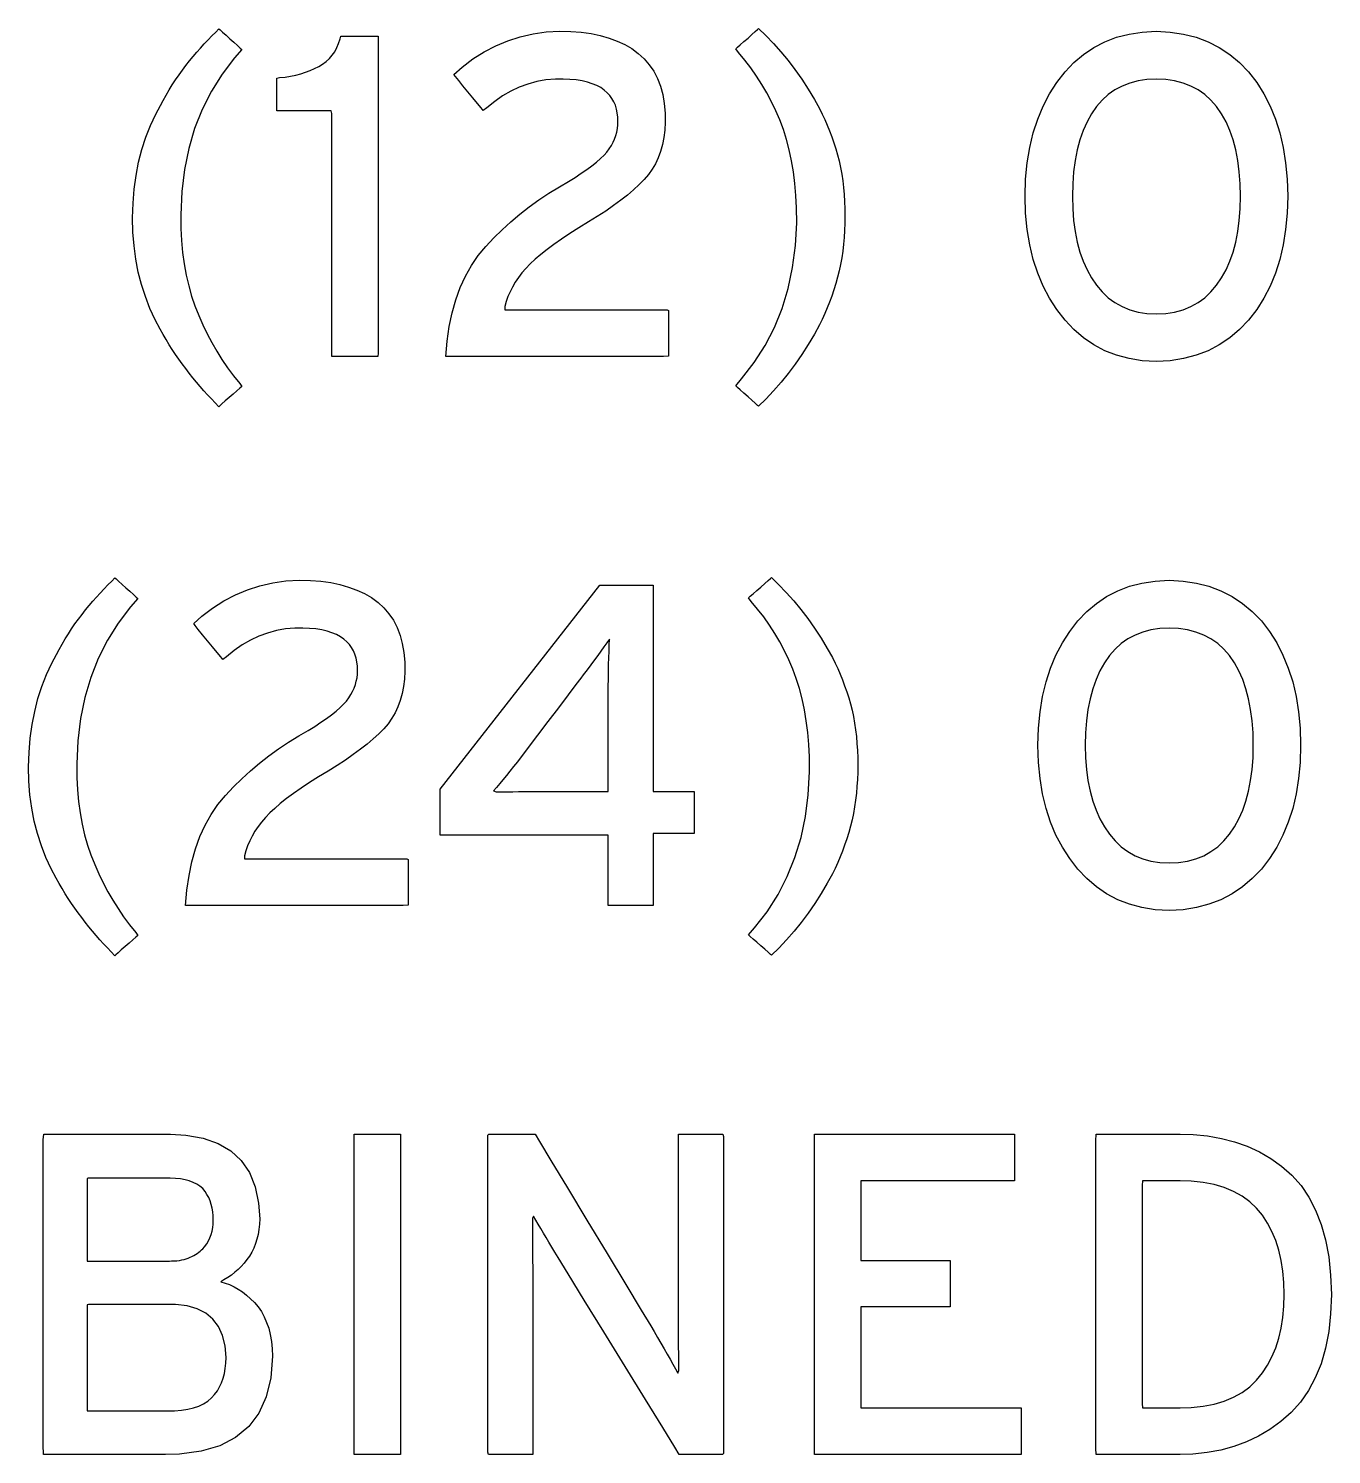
# Model space of a CAD drawing. Extents: x 1 to 47.7, y 0.2 to 35.
# Drawn here: x 17.655 to 18.723, y 23.6 to 24.769 of the extents above; entities that cross this region are included whole.
import ezdxf

# ---------------------------------------------------------------- set-up
doc = ezdxf.new("R2010")
doc.units = 0
doc.header["$MEASUREMENT"] = 0
doc.layers.add('8_0_____DWG', color=7, linetype='CONTINUOUS')

msp = doc.modelspace()

# ---------------------------------------------------------------- linework, layer by layer
at = {"layer": '8_0_____DWG'}
for points in [[(17.8113, 24.4588), (17.8082, 24.4619), (17.8051, 24.4652), (17.802, 24.4685), (17.799, 24.4719), (17.7959, 24.4754), (17.793, 24.479), (17.79, 24.4826), (17.787, 24.4864), (17.7841, 24.4901), (17.7812, 24.4939), (17.7784, 24.4977), (17.7757, 24.5016), (17.773, 24.5056), (17.7705, 24.5096), (17.768, 24.5138), (17.7656, 24.5181), (17.7632, 24.5224), (17.7591, 24.5301), (17.7548, 24.5394), (17.751, 24.549), (17.7478, 24.5589), (17.7452, 24.5692), (17.7431, 24.5798), (17.7417, 24.5907), (17.7408, 24.6019), (17.7405, 24.6135), (17.7409, 24.6255), (17.7419, 24.637), (17.7434, 24.6482), (17.7455, 24.6591), (17.7482, 24.6695), (17.7515, 24.6796), (17.7553, 24.6893), (17.7596, 24.6987), (17.7633, 24.7056), (17.7656, 24.7099), (17.7681, 24.7142), (17.7706, 24.7185), (17.7731, 24.7226), (17.7758, 24.7267), (17.7786, 24.7307), (17.7814, 24.7347), (17.7843, 24.7386), (17.7872, 24.7423), (17.7902, 24.7458), (17.7932, 24.7493), (17.7962, 24.7528), (17.7993, 24.7561), (17.8024, 24.7594), (17.8055, 24.7627), (17.8087, 24.7659), (17.8113, 24.7684), (17.8122, 24.7676), (17.8143, 24.7657), (17.8171, 24.7632), (17.8203, 24.7604), (17.8236, 24.7575), (17.8265, 24.7549), (17.8288, 24.7528), (17.8301, 24.7517), (17.8241, 24.7447), (17.814, 24.7314), (17.8051, 24.7174), (17.7976, 24.7025), (17.7914, 24.6868), (17.7866, 24.6704), (17.783, 24.6531), (17.7808, 24.6351), (17.78, 24.6162), (17.7801, 24.605), (17.7806, 24.5949), (17.7815, 24.5852), (17.7828, 24.5758), (17.7844, 24.5667), (17.7865, 24.5579), (17.7888, 24.5495), (17.7916, 24.5414), (17.7947, 24.5336), (17.798, 24.526), (17.8016, 24.5185), (17.8054, 24.5113), (17.8095, 24.5042), (17.8138, 24.4974), (17.8184, 24.4907), (17.8232, 24.4842), (17.8283, 24.4779), (17.83, 24.4754), (17.8285, 24.474), (17.826, 24.4719), (17.823, 24.4692), (17.8197, 24.4663), (17.8165, 24.4635), (17.8138, 24.4611), (17.812, 24.4594)], [(18.3243, 24.6152), (18.3243, 24.6092), (18.324, 24.6033), (18.3237, 24.5975), (18.3231, 24.5919), (18.3225, 24.5863), (18.3217, 24.5808), (18.3207, 24.5754), (18.3196, 24.5701), (18.3183, 24.5649), (18.3168, 24.5597), (18.3152, 24.5546), (18.3136, 24.5495), (18.3118, 24.5446), (18.3098, 24.5398), (18.3078, 24.5351), (18.3057, 24.5304), (18.3035, 24.5259), (18.2994, 24.5183), (18.2943, 24.5098), (18.2891, 24.5016), (18.2836, 24.4937), (18.2779, 24.4861), (18.272, 24.4788), (18.2659, 24.4718), (18.2596, 24.465), (18.2536, 24.4592), (18.2528, 24.4599), (18.2508, 24.4616), (18.2481, 24.4641), (18.2449, 24.4669), (18.2416, 24.4698), (18.2386, 24.4725), (18.2362, 24.4746), (18.2349, 24.4758), (18.2397, 24.4817), (18.25, 24.4949), (18.259, 24.5089), (18.2666, 24.5237), (18.2729, 24.5393), (18.2778, 24.5557), (18.2815, 24.5729), (18.2838, 24.5909), (18.2848, 24.6096), (18.2846, 24.6217), (18.2841, 24.6319), (18.2833, 24.6417), (18.2821, 24.6512), (18.2806, 24.6604), (18.2787, 24.6693), (18.2765, 24.6778), (18.274, 24.686), (18.2711, 24.6938), (18.2678, 24.7014), (18.2642, 24.7088), (18.2604, 24.716), (18.2563, 24.723), (18.2519, 24.7298), (18.2472, 24.7365), (18.2423, 24.7429), (18.2371, 24.7492), (18.2349, 24.7521), (18.2362, 24.7534), (18.2386, 24.7555), (18.2416, 24.7581), (18.2449, 24.761), (18.2481, 24.7639), (18.2508, 24.7663), (18.2528, 24.768), (18.2536, 24.7688), (18.2595, 24.7631), (18.2658, 24.7566), (18.2719, 24.7498), (18.2778, 24.7426), (18.2834, 24.7351), (18.2889, 24.7273), (18.2942, 24.7192), (18.2993, 24.7107), (18.3035, 24.7031), (18.3057, 24.6987), (18.3078, 24.6941), (18.3098, 24.6895), (18.3118, 24.6848), (18.3136, 24.6801), (18.3152, 24.6752), (18.3168, 24.6703), (18.3183, 24.6653), (18.3196, 24.6602), (18.3207, 24.6548), (18.3217, 24.6494), (18.3225, 24.6439), (18.3231, 24.6384), (18.3237, 24.6327), (18.324, 24.6269), (18.3243, 24.6211)], [(17.9038, 24.5), (17.9038, 24.5077), (17.9038, 24.5282), (17.9038, 24.5575), (17.9038, 24.5917), (17.9038, 24.627), (17.9038, 24.6592), (17.9038, 24.6846), (17.9038, 24.6992), (17.9033, 24.7012), (17.9001, 24.7012), (17.8944, 24.7012), (17.8871, 24.7012), (17.8792, 24.7012), (17.8716, 24.7012), (17.865, 24.7012), (17.8604, 24.7012), (17.8587, 24.7012), (17.8587, 24.7022), (17.8587, 24.705), (17.8587, 24.709), (17.8587, 24.7136), (17.8587, 24.7183), (17.8587, 24.7227), (17.8587, 24.7261), (17.8587, 24.728), (17.861, 24.7285), (17.8656, 24.729), (17.87, 24.7297), (17.8742, 24.7306), (17.8783, 24.7317), (17.8823, 24.7329), (17.886, 24.7343), (17.8896, 24.7359), (17.8931, 24.7377), (17.8963, 24.7396), (17.8992, 24.7417), (17.9018, 24.7442), (17.9041, 24.7469), (17.9062, 24.7498), (17.9079, 24.7531), (17.9094, 24.7566), (17.9106, 24.7604), (17.9113, 24.7624), (17.9136, 24.7624), (17.9175, 24.7624), (17.9224, 24.7624), (17.9278, 24.7624), (17.933, 24.7624), (17.9375, 24.7624), (17.9406, 24.7624), (17.9418, 24.7624), (17.9418, 24.7523), (17.9418, 24.7256), (17.9418, 24.6874), (17.9418, 24.6427), (17.9418, 24.5968), (17.9418, 24.5547), (17.9418, 24.5216), (17.9418, 24.5026), (17.9414, 24.5), (17.9387, 24.5), (17.9339, 24.5), (17.9278, 24.5), (17.9211, 24.5), (17.9146, 24.5), (17.9091, 24.5), (17.9052, 24.5)], [(17.9973, 24.5), (17.9984, 24.5126), (18.0001, 24.5245), (18.0025, 24.5358), (18.0055, 24.5465), (18.0091, 24.5565), (18.0134, 24.5658), (18.0183, 24.5746), (18.0238, 24.5827), (18.03, 24.5901), (18.0366, 24.5971), (18.0434, 24.6038), (18.0506, 24.6103), (18.058, 24.6166), (18.0656, 24.6226), (18.0736, 24.6283), (18.0818, 24.6338), (18.0903, 24.639), (18.0977, 24.6434), (18.1032, 24.6468), (18.1082, 24.6501), (18.1128, 24.6533), (18.117, 24.6563), (18.1207, 24.6593), (18.124, 24.6622), (18.1269, 24.6649), (18.1293, 24.6675), (18.1312, 24.6701), (18.1329, 24.6728), (18.1343, 24.6755), (18.1355, 24.6782), (18.1365, 24.681), (18.1373, 24.6838), (18.1379, 24.6867), (18.1382, 24.6897), (18.1383, 24.6926), (18.1382, 24.6962), (18.1378, 24.6996), (18.1371, 24.7028), (18.1362, 24.7059), (18.1349, 24.7087), (18.1334, 24.7114), (18.1316, 24.7139), (18.1294, 24.7162), (18.127, 24.7183), (18.1242, 24.7203), (18.1209, 24.722), (18.1173, 24.7235), (18.1133, 24.7248), (18.1089, 24.7258), (18.1041, 24.7266), (18.099, 24.7271), (18.0935, 24.7274), (18.087, 24.7273), (18.0793, 24.7266), (18.0718, 24.7253), (18.0645, 24.7233), (18.0574, 24.7207), (18.0505, 24.7174), (18.0438, 24.7135), (18.0373, 24.7089), (18.0309, 24.7037), (18.0279, 24.7015), (18.0262, 24.7037), (18.0232, 24.7073), (18.0195, 24.7119), (18.0154, 24.717), (18.0113, 24.7219), (18.0078, 24.7263), (18.0052, 24.7295), (18.0039, 24.731), (18.0106, 24.737), (18.0194, 24.7438), (18.0286, 24.7497), (18.0382, 24.7547), (18.048, 24.7588), (18.0582, 24.7621), (18.0687, 24.7645), (18.0796, 24.766), (18.0908, 24.7666), (18.0997, 24.7664), (18.1082, 24.7657), (18.1163, 24.7646), (18.1238, 24.763), (18.131, 24.761), (18.1377, 24.7585), (18.1439, 24.7556), (18.1497, 24.7523), (18.155, 24.7484), (18.1598, 24.744), (18.164, 24.7391), (18.1676, 24.7337), (18.1707, 24.7278), (18.1731, 24.7214), (18.175, 24.7146), (18.1763, 24.7073), (18.177, 24.6995), (18.1771, 24.692), (18.1767, 24.6856), (18.176, 24.6795), (18.1748, 24.6737), (18.1733, 24.6681), (18.1714, 24.6629), (18.1691, 24.658), (18.1664, 24.6534), (18.1633, 24.649), (18.1598, 24.6449), (18.1557, 24.6408), (18.1511, 24.6366), (18.1461, 24.6323), (18.1406, 24.628), (18.1347, 24.6236), (18.1283, 24.6192), (18.1214, 24.6147), (18.1141, 24.6102), (18.1063, 24.6054), (18.0989, 24.6007), (18.0921, 24.5962), (18.0859, 24.5918), (18.0802, 24.5876), (18.075, 24.5835), (18.0704, 24.5796), (18.0663, 24.5758), (18.0628, 24.5721), (18.0596, 24.5684), (18.0568, 24.5646), (18.0542, 24.5608), (18.0519, 24.5569), (18.0499, 24.553), (18.0482, 24.549), (18.0468, 24.5449), (18.0457, 24.5408), (18.0456, 24.5381), (18.0534, 24.5381), (18.0685, 24.5381), (18.0886, 24.5381), (18.1111, 24.5381), (18.1338, 24.5381), (18.1542, 24.5381), (18.17, 24.5381), (18.1787, 24.5381), (18.1797, 24.5376), (18.1797, 24.5349), (18.1797, 24.5303), (18.1797, 24.5244), (18.1797, 24.5179), (18.1797, 24.5116), (18.1797, 24.5061), (18.1797, 24.502), (18.1797, 24.5001), (18.1756, 24.5), (18.1603, 24.5), (18.1365, 24.5), (18.1074, 24.5), (18.0764, 24.5), (18.0467, 24.5), (18.0214, 24.5), (18.0039, 24.5)], [(18.6872, 24.6313), (18.6868, 24.6173), (18.6855, 24.604), (18.6835, 24.5914), (18.6807, 24.5794), (18.6771, 24.5682), (18.6728, 24.5576), (18.6677, 24.5477), (18.6618, 24.5384), (18.655, 24.5298), (18.6476, 24.522), (18.6397, 24.5152), (18.6311, 24.5095), (18.6219, 24.5047), (18.6122, 24.501), (18.6019, 24.4982), (18.5909, 24.4965), (18.5794, 24.4958), (18.568, 24.4965), (18.5572, 24.4982), (18.5469, 24.501), (18.5373, 24.5047), (18.5283, 24.5095), (18.5198, 24.5152), (18.512, 24.522), (18.5048, 24.5298), (18.4981, 24.5384), (18.492, 24.5477), (18.4868, 24.5576), (18.4823, 24.5682), (18.4786, 24.5794), (18.4758, 24.5914), (18.4737, 24.604), (18.4724, 24.6173), (18.472, 24.6313), (18.4724, 24.6452), (18.4737, 24.6586), (18.4758, 24.6712), (18.4786, 24.6832), (18.4823, 24.6945), (18.4868, 24.7052), (18.492, 24.7152), (18.4981, 24.7246), (18.5048, 24.7333), (18.512, 24.7409), (18.5198, 24.7476), (18.5283, 24.7532), (18.5373, 24.7579), (18.5469, 24.7616), (18.5572, 24.7642), (18.568, 24.7659), (18.5794, 24.7666), (18.5909, 24.7659), (18.6019, 24.7642), (18.6122, 24.7616), (18.6219, 24.7579), (18.6311, 24.7532), (18.6397, 24.7476), (18.6476, 24.7409), (18.655, 24.7333), (18.6618, 24.7246), (18.6677, 24.7152), (18.6728, 24.7052), (18.6771, 24.6945), (18.6807, 24.6832), (18.6835, 24.6712), (18.6855, 24.6586), (18.6868, 24.6452)], [(18.6485, 24.6313), (18.6482, 24.6416), (18.6475, 24.6514), (18.6463, 24.6606), (18.6446, 24.6693), (18.6424, 24.6775), (18.6398, 24.6851), (18.6367, 24.6922), (18.633, 24.6988), (18.6289, 24.7048), (18.6243, 24.71), (18.6193, 24.7146), (18.6138, 24.7184), (18.6078, 24.7216), (18.6014, 24.7241), (18.5945, 24.7259), (18.5872, 24.727), (18.5794, 24.7274), (18.5718, 24.727), (18.5646, 24.7259), (18.5578, 24.7241), (18.5515, 24.7216), (18.5456, 24.7184), (18.5402, 24.7146), (18.5352, 24.71), (18.5306, 24.7048), (18.5265, 24.6988), (18.5228, 24.6922), (18.5196, 24.6851), (18.5169, 24.6775), (18.5147, 24.6693), (18.5129, 24.6606), (18.5117, 24.6514), (18.511, 24.6416), (18.5107, 24.6313), (18.511, 24.6211), (18.5117, 24.6114), (18.5129, 24.6023), (18.5147, 24.5937), (18.5169, 24.5856), (18.5196, 24.578), (18.5228, 24.571), (18.5265, 24.5644), (18.5306, 24.5583), (18.5352, 24.5529), (18.5402, 24.5481), (18.5456, 24.5441), (18.5515, 24.5408), (18.5578, 24.5382), (18.5646, 24.5364), (18.5718, 24.5353), (18.5794, 24.5349), (18.5872, 24.5353), (18.5945, 24.5364), (18.6014, 24.5382), (18.6078, 24.5408), (18.6138, 24.5441), (18.6193, 24.5481), (18.6243, 24.5529), (18.6289, 24.5583), (18.633, 24.5644), (18.6367, 24.571), (18.6398, 24.578), (18.6424, 24.5856), (18.6446, 24.5937), (18.6463, 24.6023), (18.6475, 24.6114), (18.6482, 24.6211)], [(17.7261, 24.0088), (17.7229, 24.0119), (17.7199, 24.0152), (17.7168, 24.0185), (17.7138, 24.0219), (17.7107, 24.0254), (17.7077, 24.0289), (17.7048, 24.0326), (17.7018, 24.0364), (17.6989, 24.0401), (17.696, 24.0439), (17.6932, 24.0477), (17.6905, 24.0516), (17.6878, 24.0556), (17.6853, 24.0596), (17.6828, 24.0638), (17.6804, 24.0681), (17.678, 24.0724), (17.6739, 24.0801), (17.6695, 24.0894), (17.6658, 24.099), (17.6626, 24.1089), (17.66, 24.1192), (17.6579, 24.1298), (17.6564, 24.1407), (17.6556, 24.1519), (17.6553, 24.1635), (17.6557, 24.1755), (17.6567, 24.187), (17.6582, 24.1982), (17.6603, 24.2091), (17.663, 24.2195), (17.6662, 24.2296), (17.6701, 24.2393), (17.6744, 24.2487), (17.6781, 24.2556), (17.6804, 24.2599), (17.6829, 24.2642), (17.6854, 24.2684), (17.6879, 24.2726), (17.6906, 24.2767), (17.6933, 24.2807), (17.6962, 24.2847), (17.6991, 24.2886), (17.702, 24.2923), (17.705, 24.2958), (17.708, 24.2993), (17.711, 24.3028), (17.7141, 24.3061), (17.7172, 24.3094), (17.7203, 24.3127), (17.7234, 24.3159), (17.7261, 24.3184), (17.727, 24.3176), (17.7291, 24.3157), (17.7319, 24.3132), (17.7351, 24.3104), (17.7384, 24.3075), (17.7413, 24.3049), (17.7436, 24.3028), (17.7449, 24.3017), (17.7389, 24.2947), (17.7288, 24.2814), (17.7199, 24.2674), (17.7124, 24.2525), (17.7062, 24.2368), (17.7014, 24.2204), (17.6978, 24.2031), (17.6956, 24.185), (17.6948, 24.1662), (17.6949, 24.155), (17.6954, 24.1449), (17.6963, 24.1352), (17.6976, 24.1258), (17.6992, 24.1167), (17.7012, 24.1079), (17.7036, 24.0995), (17.7064, 24.0914), (17.7095, 24.0836), (17.7128, 24.076), (17.7164, 24.0685), (17.7202, 24.0613), (17.7243, 24.0542), (17.7286, 24.0474), (17.7332, 24.0407), (17.738, 24.0342), (17.7431, 24.0279), (17.7448, 24.0254), (17.7433, 24.024), (17.7408, 24.0219), (17.7378, 24.0192), (17.7345, 24.0163), (17.7313, 24.0135), (17.7286, 24.0111), (17.7268, 24.0094)], [(17.7839, 24.05), (17.785, 24.0626), (17.7868, 24.0745), (17.7891, 24.0858), (17.7921, 24.0965), (17.7957, 24.1065), (17.8, 24.1158), (17.8049, 24.1246), (17.8104, 24.1327), (17.8166, 24.1401), (17.8232, 24.1471), (17.8301, 24.1538), (17.8372, 24.1603), (17.8446, 24.1666), (17.8522, 24.1726), (17.8602, 24.1783), (17.8684, 24.1838), (17.8769, 24.189), (17.8843, 24.1934), (17.8898, 24.1968), (17.8948, 24.2001), (17.8994, 24.2033), (17.9036, 24.2063), (17.9073, 24.2093), (17.9106, 24.2122), (17.9135, 24.2149), (17.9159, 24.2175), (17.9178, 24.2201), (17.9195, 24.2228), (17.9209, 24.2255), (17.9221, 24.2282), (17.9231, 24.231), (17.9239, 24.2338), (17.9245, 24.2367), (17.9248, 24.2396), (17.925, 24.2426), (17.9248, 24.2462), (17.9244, 24.2496), (17.9238, 24.2528), (17.9228, 24.2559), (17.9215, 24.2587), (17.92, 24.2614), (17.9182, 24.2639), (17.9161, 24.2662), (17.9137, 24.2683), (17.9108, 24.2703), (17.9076, 24.272), (17.9039, 24.2735), (17.8999, 24.2748), (17.8955, 24.2758), (17.8908, 24.2766), (17.8856, 24.2771), (17.8801, 24.2774), (17.8736, 24.2773), (17.8659, 24.2766), (17.8584, 24.2753), (17.8511, 24.2733), (17.844, 24.2707), (17.8371, 24.2674), (17.8304, 24.2635), (17.8239, 24.2589), (17.8176, 24.2537), (17.8145, 24.2515), (17.8128, 24.2537), (17.8098, 24.2573), (17.8061, 24.2619), (17.802, 24.267), (17.7979, 24.2719), (17.7944, 24.2763), (17.7918, 24.2795), (17.7906, 24.281), (17.7972, 24.287), (17.806, 24.2938), (17.8152, 24.2997), (17.8248, 24.3047), (17.8346, 24.3088), (17.8448, 24.3121), (17.8554, 24.3145), (17.8662, 24.316), (17.8774, 24.3166), (17.8863, 24.3164), (17.8948, 24.3157), (17.9029, 24.3146), (17.9105, 24.313), (17.9176, 24.311), (17.9243, 24.3085), (17.9305, 24.3056), (17.9363, 24.3023), (17.9417, 24.2984), (17.9464, 24.294), (17.9506, 24.2891), (17.9543, 24.2837), (17.9573, 24.2778), (17.9598, 24.2714), (17.9616, 24.2646), (17.9629, 24.2573), (17.9636, 24.2495), (17.9637, 24.242), (17.9633, 24.2356), (17.9626, 24.2295), (17.9614, 24.2237), (17.9599, 24.2181), (17.958, 24.2129), (17.9557, 24.208), (17.953, 24.2034), (17.95, 24.199), (17.9464, 24.1949), (17.9423, 24.1908), (17.9377, 24.1865), (17.9327, 24.1823), (17.9272, 24.178), (17.9213, 24.1736), (17.9149, 24.1692), (17.9081, 24.1647), (17.9008, 24.1602), (17.8929, 24.1554), (17.8856, 24.1507), (17.8788, 24.1462), (17.8725, 24.1418), (17.8668, 24.1376), (17.8616, 24.1335), (17.857, 24.1296), (17.8529, 24.1258), (17.8494, 24.1221), (17.8463, 24.1184), (17.8434, 24.1146), (17.8408, 24.1108), (17.8386, 24.1069), (17.8366, 24.103), (17.8348, 24.099), (17.8334, 24.0949), (17.8323, 24.0908), (17.8322, 24.0881), (17.8401, 24.0881), (17.8552, 24.0881), (17.8752, 24.0881), (17.8977, 24.0881), (17.9204, 24.0881), (17.9408, 24.0881), (17.9566, 24.0881), (17.9653, 24.0881), (17.9663, 24.0876), (17.9663, 24.0849), (17.9663, 24.0803), (17.9663, 24.0744), (17.9663, 24.0679), (17.9663, 24.0616), (17.9663, 24.0561), (17.9663, 24.052), (17.9663, 24.0501), (17.9623, 24.05), (17.9469, 24.05), (17.9231, 24.05), (17.894, 24.05), (17.863, 24.05), (17.8333, 24.05), (17.808, 24.05), (17.7905, 24.05)], [(18.3349, 24.1652), (18.3348, 24.1592), (18.3346, 24.1533), (18.3342, 24.1475), (18.3337, 24.1419), (18.333, 24.1363), (18.3322, 24.1308), (18.3313, 24.1254), (18.3302, 24.1201), (18.3289, 24.1149), (18.3274, 24.1097), (18.3258, 24.1046), (18.3241, 24.0995), (18.3223, 24.0946), (18.3204, 24.0898), (18.3184, 24.0851), (18.3163, 24.0804), (18.3141, 24.0759), (18.3099, 24.0683), (18.3049, 24.0598), (18.2996, 24.0516), (18.2942, 24.0437), (18.2885, 24.0361), (18.2826, 24.0288), (18.2765, 24.0218), (18.2701, 24.015), (18.2642, 24.0092), (18.2633, 24.0099), (18.2614, 24.0116), (18.2586, 24.0141), (18.2554, 24.0169), (18.2522, 24.0198), (18.2492, 24.0225), (18.2468, 24.0246), (18.2454, 24.0258), (18.2503, 24.0317), (18.2606, 24.0449), (18.2695, 24.0589), (18.2771, 24.0737), (18.2834, 24.0893), (18.2884, 24.1057), (18.292, 24.1229), (18.2943, 24.1408), (18.2953, 24.1596), (18.2952, 24.1717), (18.2947, 24.1819), (18.2938, 24.1917), (18.2926, 24.2012), (18.2911, 24.2104), (18.2893, 24.2193), (18.2871, 24.2278), (18.2845, 24.236), (18.2817, 24.2438), (18.2784, 24.2514), (18.2748, 24.2588), (18.2709, 24.266), (18.2668, 24.273), (18.2624, 24.2798), (18.2578, 24.2865), (18.2528, 24.2929), (18.2476, 24.2992), (18.2454, 24.3021), (18.2468, 24.3034), (18.2492, 24.3055), (18.2522, 24.3081), (18.2554, 24.311), (18.2586, 24.3139), (18.2614, 24.3163), (18.2633, 24.318), (18.2642, 24.3188), (18.27, 24.3131), (18.2763, 24.3066), (18.2824, 24.2998), (18.2883, 24.2926), (18.294, 24.2851), (18.2995, 24.2773), (18.3048, 24.2692), (18.3099, 24.2607), (18.3141, 24.2531), (18.3163, 24.2487), (18.3184, 24.2441), (18.3204, 24.2395), (18.3223, 24.2348), (18.3241, 24.23), (18.3258, 24.2252), (18.3274, 24.2203), (18.3289, 24.2153), (18.3302, 24.2102), (18.3313, 24.2048), (18.3322, 24.1994), (18.333, 24.1939), (18.3337, 24.1884), (18.3342, 24.1827), (18.3346, 24.1769), (18.3348, 24.1711)], [(18.6978, 24.1813), (18.6973, 24.1673), (18.6961, 24.154), (18.6941, 24.1414), (18.6913, 24.1294), (18.6877, 24.1182), (18.6833, 24.1076), (18.6782, 24.0977), (18.6723, 24.0884), (18.6656, 24.0798), (18.6582, 24.072), (18.6502, 24.0652), (18.6417, 24.0595), (18.6325, 24.0547), (18.6227, 24.051), (18.6124, 24.0482), (18.6015, 24.0465), (18.59, 24.0458), (18.5785, 24.0465), (18.5677, 24.0482), (18.5575, 24.051), (18.5479, 24.0547), (18.5388, 24.0595), (18.5304, 24.0652), (18.5226, 24.072), (18.5153, 24.0798), (18.5086, 24.0884), (18.5026, 24.0977), (18.4973, 24.1076), (18.4929, 24.1182), (18.4892, 24.1294), (18.4863, 24.1414), (18.4843, 24.154), (18.483, 24.1673), (18.4825, 24.1813), (18.483, 24.1952), (18.4843, 24.2086), (18.4863, 24.2212), (18.4892, 24.2332), (18.4929, 24.2445), (18.4973, 24.2552), (18.5026, 24.2652), (18.5086, 24.2746), (18.5153, 24.2832), (18.5226, 24.2909), (18.5304, 24.2976), (18.5388, 24.3032), (18.5479, 24.3079), (18.5575, 24.3116), (18.5677, 24.3142), (18.5785, 24.3159), (18.59, 24.3166), (18.6015, 24.3159), (18.6124, 24.3142), (18.6227, 24.3116), (18.6325, 24.3079), (18.6417, 24.3032), (18.6502, 24.2976), (18.6582, 24.2909), (18.6656, 24.2832), (18.6723, 24.2746), (18.6782, 24.2652), (18.6833, 24.2552), (18.6877, 24.2445), (18.6913, 24.2332), (18.6941, 24.2212), (18.6961, 24.2086), (18.6973, 24.1952)], [(18.659, 24.1813), (18.6588, 24.1916), (18.6581, 24.2014), (18.6568, 24.2106), (18.6552, 24.2193), (18.653, 24.2275), (18.6503, 24.2351), (18.6472, 24.2422), (18.6436, 24.2488), (18.6395, 24.2548), (18.6349, 24.26), (18.6299, 24.2646), (18.6243, 24.2684), (18.6184, 24.2716), (18.612, 24.2741), (18.6051, 24.2759), (18.5978, 24.277), (18.59, 24.2774), (18.5823, 24.277), (18.5751, 24.2759), (18.5684, 24.2741), (18.5621, 24.2716), (18.5562, 24.2684), (18.5507, 24.2646), (18.5457, 24.26), (18.5412, 24.2548), (18.537, 24.2488), (18.5333, 24.2422), (18.5301, 24.2351), (18.5274, 24.2275), (18.5252, 24.2193), (18.5235, 24.2106), (18.5223, 24.2014), (18.5215, 24.1916), (18.5213, 24.1813), (18.5215, 24.1711), (18.5223, 24.1614), (18.5235, 24.1523), (18.5252, 24.1437), (18.5274, 24.1356), (18.5301, 24.128), (18.5333, 24.1209), (18.537, 24.1144), (18.5412, 24.1083), (18.5457, 24.1029), (18.5507, 24.0981), (18.5562, 24.0941), (18.5621, 24.0908), (18.5684, 24.0882), (18.5751, 24.0864), (18.5823, 24.0853), (18.59, 24.0849), (18.5978, 24.0853), (18.6051, 24.0864), (18.612, 24.0882), (18.6184, 24.0908), (18.6243, 24.0941), (18.6299, 24.0981), (18.6349, 24.1029), (18.6395, 24.1083), (18.6436, 24.1144), (18.6472, 24.1209), (18.6503, 24.128), (18.653, 24.1356), (18.6552, 24.1437), (18.6568, 24.1523), (18.6581, 24.1614), (18.6588, 24.1711)], [(18.1313, 24.2682), (18.1291, 24.2652), (18.1268, 24.2619), (18.1244, 24.2585), (18.1218, 24.255), (18.119, 24.2512), (18.1161, 24.2473), (18.1131, 24.2432), (18.1098, 24.2389), (18.1078, 24.2362), (18.1039, 24.2312), (18.0975, 24.2227), (18.0895, 24.2121), (18.0808, 24.2007), (18.0725, 24.1897), (18.0656, 24.1805), (18.0609, 24.1744), (18.059, 24.1719), (18.0559, 24.1678), (18.0528, 24.1639), (18.0498, 24.1601), (18.047, 24.1565), (18.0441, 24.1531), (18.0414, 24.1499), (18.0388, 24.1468), (18.0362, 24.144), (18.0385, 24.1432), (18.0429, 24.1432), (18.0474, 24.1432), (18.0521, 24.1432), (18.0569, 24.1433), (18.0619, 24.1433), (18.0672, 24.1434), (18.0725, 24.1435), (18.0767, 24.1435), (18.0799, 24.1435), (18.0862, 24.1435), (18.0946, 24.1435), (18.104, 24.1435), (18.1134, 24.1435), (18.1216, 24.1435), (18.1275, 24.1435), (18.1302, 24.1435), (18.1302, 24.1457), (18.1302, 24.1531), (18.1302, 24.164), (18.1302, 24.177), (18.1302, 24.1906), (18.1302, 24.2031), (18.1302, 24.2132), (18.1302, 24.2192), (18.1303, 24.223), (18.1303, 24.2295), (18.1305, 24.2357), (18.1306, 24.2417), (18.1307, 24.2474), (18.1308, 24.253), (18.131, 24.2583), (18.1311, 24.2634)], [(17.8552, 23.6805), (17.8538, 23.6627), (17.8501, 23.6472), (17.8441, 23.6339), (17.8357, 23.6228), (17.825, 23.6139), (17.812, 23.6072), (17.7967, 23.6026), (17.7791, 23.6003), (17.7675, 23.6), (17.7606, 23.6), (17.7483, 23.6), (17.7324, 23.6), (17.7149, 23.6), (17.6977, 23.6), (17.6827, 23.6), (17.672, 23.6), (17.6674, 23.6), (17.6673, 23.6079), (17.6673, 23.6327), (17.6673, 23.6695), (17.6673, 23.7133), (17.6673, 23.7591), (17.6673, 23.8018), (17.6673, 23.8364), (17.6673, 23.8579), (17.6678, 23.8624), (17.6742, 23.8624), (17.6864, 23.8624), (17.7025, 23.8624), (17.7206, 23.8624), (17.7385, 23.8624), (17.7543, 23.8624), (17.766, 23.8624), (17.7716, 23.8624), (17.7841, 23.8618), (17.7984, 23.8593), (17.8107, 23.855), (17.8211, 23.8489), (17.8296, 23.8409), (17.8363, 23.8311), (17.841, 23.8195), (17.8438, 23.806), (17.8447, 23.7932), (17.8445, 23.7888), (17.8441, 23.7845), (17.8434, 23.7804), (17.8425, 23.7765), (17.8414, 23.7728), (17.8399, 23.7692), (17.8383, 23.7658), (17.8364, 23.7626), (17.8343, 23.7597), (17.832, 23.7568), (17.8296, 23.7542), (17.8271, 23.7517), (17.8244, 23.7493), (17.8215, 23.7471), (17.8185, 23.7451), (17.8153, 23.7432), (17.8128, 23.7416), (17.8165, 23.7405), (17.8201, 23.7392), (17.8237, 23.7375), (17.8272, 23.7355), (17.8306, 23.7332), (17.8339, 23.7306), (17.8372, 23.7277), (17.8404, 23.7245), (17.8434, 23.721), (17.8461, 23.7171), (17.8484, 23.7129), (17.8504, 23.7083), (17.8521, 23.7034), (17.8534, 23.6982), (17.8544, 23.6926), (17.855, 23.6867)], [(18.1886, 23.6), (18.1849, 23.606), (18.175, 23.622), (18.1608, 23.6451), (18.1441, 23.6722), (18.1268, 23.7004), (18.1106, 23.7266), (18.0975, 23.748), (18.0892, 23.7614), (18.0866, 23.7658), (18.0841, 23.7699), (18.0817, 23.7739), (18.0794, 23.7778), (18.0772, 23.7815), (18.075, 23.7852), (18.073, 23.7887), (18.071, 23.7921), (18.0691, 23.7954), (18.0683, 23.7933), (18.0683, 23.787), (18.0683, 23.7805), (18.0683, 23.7737), (18.0684, 23.7668), (18.0684, 23.7597), (18.0685, 23.7524), (18.0686, 23.7449), (18.0686, 23.7371), (18.0686, 23.7323), (18.0686, 23.7201), (18.0686, 23.7017), (18.0686, 23.6797), (18.0686, 23.6563), (18.0686, 23.6343), (18.0686, 23.6159), (18.0686, 23.6037), (18.0686, 23.6), (18.0669, 23.6), (18.063, 23.6), (18.0577, 23.6), (18.0515, 23.6), (18.0452, 23.6), (18.0395, 23.6), (18.0349, 23.6), (18.0322, 23.6), (18.0317, 23.6018), (18.0317, 23.6188), (18.0317, 23.6498), (18.0317, 23.6899), (18.0317, 23.7344), (18.0317, 23.7786), (18.0317, 23.8177), (18.0317, 23.8469), (18.0317, 23.8616), (18.0324, 23.8624), (18.0356, 23.8624), (18.0406, 23.8624), (18.0468, 23.8624), (18.0535, 23.8624), (18.0599, 23.8624), (18.0653, 23.8624), (18.0691, 23.8624), (18.0705, 23.8624), (18.074, 23.8565), (18.0834, 23.841), (18.097, 23.8185), (18.1129, 23.7921), (18.1294, 23.7647), (18.1449, 23.7392), (18.1574, 23.7184), (18.1653, 23.7053), (18.168, 23.7008), (18.1708, 23.6959), (18.1735, 23.6912), (18.1761, 23.6867), (18.1786, 23.6823), (18.181, 23.6781), (18.1833, 23.6741), (18.1854, 23.6702), (18.1874, 23.6666), (18.1882, 23.6687), (18.1881, 23.6752), (18.1881, 23.6819), (18.188, 23.6887), (18.188, 23.6958), (18.1879, 23.703), (18.1879, 23.7104), (18.1879, 23.718), (18.1879, 23.7258), (18.1879, 23.7306), (18.1879, 23.7428), (18.1879, 23.7611), (18.1879, 23.7831), (18.1879, 23.8063), (18.1879, 23.8283), (18.1879, 23.8466), (18.1879, 23.8587), (18.1879, 23.8624), (18.1896, 23.8624), (18.1935, 23.8624), (18.1988, 23.8624), (18.205, 23.8624), (18.2113, 23.8624), (18.2171, 23.8624), (18.2217, 23.8624), (18.2244, 23.8624), (18.2248, 23.8605), (18.2248, 23.8435), (18.2248, 23.8126), (18.2248, 23.7725), (18.2248, 23.728), (18.2248, 23.6838), (18.2248, 23.6447), (18.2248, 23.6154), (18.2248, 23.6008), (18.2241, 23.6), (18.2212, 23.6), (18.2165, 23.6), (18.2107, 23.6), (18.2045, 23.6), (18.1985, 23.6), (18.1934, 23.6), (18.1899, 23.6)], [(18.7231, 23.7312), (18.7224, 23.7154), (18.7208, 23.7007), (18.7181, 23.687), (18.7145, 23.6744), (18.7098, 23.6628), (18.7042, 23.6523), (18.6976, 23.6428), (18.69, 23.6344), (18.6815, 23.627), (18.6726, 23.6206), (18.6632, 23.615), (18.6533, 23.6103), (18.6431, 23.6065), (18.6323, 23.6036), (18.6212, 23.6015), (18.6095, 23.6003), (18.5992, 23.6), (18.5957, 23.6), (18.5881, 23.6), (18.5775, 23.6), (18.5655, 23.6), (18.5533, 23.6), (18.5425, 23.6), (18.5343, 23.6), (18.5302, 23.6), (18.5299, 23.6053), (18.5299, 23.6281), (18.5299, 23.6641), (18.5299, 23.7079), (18.5299, 23.7544), (18.5299, 23.7983), (18.5299, 23.8342), (18.5299, 23.8571), (18.5302, 23.8624), (18.5343, 23.8624), (18.5425, 23.8624), (18.5533, 23.8624), (18.5655, 23.8624), (18.5775, 23.8624), (18.5881, 23.8624), (18.5957, 23.8624), (18.5992, 23.8624), (18.6097, 23.8622), (18.6216, 23.8611), (18.6329, 23.8591), (18.6437, 23.8563), (18.6541, 23.8526), (18.664, 23.848), (18.6734, 23.8425), (18.6822, 23.8362), (18.6906, 23.8288), (18.6981, 23.8204), (18.7046, 23.8108), (18.7101, 23.8002), (18.7146, 23.7886), (18.7182, 23.7758), (18.7208, 23.762), (18.7224, 23.7471)], [(17.8067, 23.7921), (17.8066, 23.7955), (17.8062, 23.7988), (17.8057, 23.8019), (17.805, 23.8049), (17.804, 23.8078), (17.8029, 23.8106), (17.8015, 23.8132), (17.7999, 23.8156), (17.798, 23.8179), (17.7957, 23.8198), (17.7931, 23.8215), (17.7902, 23.823), (17.787, 23.8242), (17.7835, 23.8251), (17.7798, 23.8258), (17.7757, 23.8263), (17.7714, 23.8265), (17.7688, 23.8265), (17.7618, 23.8265), (17.7519, 23.8265), (17.7403, 23.8265), (17.7284, 23.8265), (17.7174, 23.8265), (17.7088, 23.8265), (17.7039, 23.8265), (17.7032, 23.8258), (17.7032, 23.8209), (17.7032, 23.8123), (17.7032, 23.8014), (17.7032, 23.7895), (17.7032, 23.778), (17.7032, 23.7681), (17.7032, 23.7611), (17.7032, 23.7585), (17.7058, 23.7585), (17.7127, 23.7585), (17.7227, 23.7585), (17.7343, 23.7585), (17.7462, 23.7585), (17.7572, 23.7585), (17.7658, 23.7585), (17.7707, 23.7585), (17.7725, 23.7586), (17.7747, 23.7586), (17.7769, 23.7588), (17.7789, 23.7591), (17.7808, 23.7594), (17.7827, 23.7598), (17.7844, 23.7604), (17.7861, 23.761), (17.7877, 23.7617), (17.7892, 23.7624), (17.7907, 23.7631), (17.7921, 23.7639), (17.7934, 23.7648), (17.7947, 23.7657), (17.7959, 23.7666), (17.7971, 23.7676), (17.7982, 23.7686), (17.7996, 23.7703), (17.8013, 23.7726), (17.8027, 23.775), (17.8039, 23.7776), (17.8049, 23.7802), (17.8057, 23.783), (17.8062, 23.7859), (17.8066, 23.7889)], [(18.6843, 23.7312), (18.684, 23.741), (18.6832, 23.7503), (18.6818, 23.7591), (18.6799, 23.7675), (18.6774, 23.7754), (18.6743, 23.7827), (18.6707, 23.7896), (18.6666, 23.7961), (18.6617, 23.802), (18.6561, 23.8072), (18.6499, 23.8118), (18.6429, 23.8156), (18.6352, 23.8188), (18.6269, 23.8212), (18.6178, 23.8229), (18.6081, 23.824), (18.5992, 23.8243), (18.5976, 23.8243), (18.5942, 23.8243), (18.5894, 23.8243), (18.584, 23.8243), (18.5785, 23.8243), (18.5736, 23.8243), (18.5699, 23.8243), (18.5681, 23.8243), (18.568, 23.8205), (18.568, 23.8043), (18.568, 23.7788), (18.568, 23.7477), (18.568, 23.7147), (18.568, 23.6836), (18.568, 23.658), (18.568, 23.6418), (18.5681, 23.6381), (18.5699, 23.6381), (18.5736, 23.6381), (18.5785, 23.6381), (18.584, 23.6381), (18.5894, 23.6381), (18.5942, 23.6381), (18.5976, 23.6381), (18.5992, 23.6381), (18.6081, 23.6384), (18.6178, 23.6395), (18.6269, 23.6412), (18.6352, 23.6437), (18.6429, 23.6469), (18.6499, 23.6509), (18.6561, 23.6555), (18.6617, 23.6609), (18.6666, 23.6669), (18.6707, 23.6733), (18.6743, 23.6801), (18.6774, 23.6875), (18.6799, 23.6953), (18.6818, 23.7035), (18.6832, 23.7123), (18.684, 23.7215)], [(17.8171, 23.6794), (17.8163, 23.6891), (17.8143, 23.6975), (17.811, 23.7048), (17.8064, 23.7109), (17.8006, 23.7157), (17.7935, 23.7193), (17.7852, 23.7217), (17.7756, 23.7229), (17.7709, 23.723), (17.7649, 23.723), (17.7555, 23.723), (17.7438, 23.723), (17.7315, 23.723), (17.7198, 23.723), (17.7103, 23.723), (17.7044, 23.723), (17.7032, 23.7226), (17.7032, 23.7171), (17.7032, 23.7064), (17.7032, 23.6924), (17.7032, 23.6768), (17.7032, 23.6616), (17.7032, 23.6485), (17.7032, 23.6393), (17.7032, 23.6359), (17.7059, 23.6359), (17.713, 23.6359), (17.7232, 23.6359), (17.7351, 23.6359), (17.7472, 23.6359), (17.7581, 23.6359), (17.7664, 23.6359), (17.7707, 23.6359), (17.775, 23.6359), (17.7806, 23.6364), (17.7858, 23.6371), (17.7905, 23.6382), (17.7948, 23.6397), (17.7987, 23.6416), (17.8022, 23.6437), (17.8052, 23.6463), (17.8078, 23.6491), (17.81, 23.6521), (17.8119, 23.6553), (17.8135, 23.6588), (17.8148, 23.6625), (17.8158, 23.6664), (17.8165, 23.6705), (17.817, 23.6748)]]:
    msp.add_lwpolyline(points, close=True, dxfattribs=at)
for points in [[(18.1672, 24.109), (18.1672, 24.05), (18.1302, 24.05), (18.1302, 24.1077), (17.9926, 24.1077), (17.9926, 24.1452), (18.1236, 24.3124), (18.1672, 24.3124), (18.1672, 24.1435), (18.2009, 24.1435), (18.2009, 24.109), (18.1672, 24.109)], [(17.922, 23.6), (17.922, 23.8624), (17.9601, 23.8624), (17.9601, 23.6), (17.922, 23.6)], [(18.2994, 23.6), (18.2994, 23.8624), (18.4632, 23.8624), (18.4632, 23.8243), (18.3375, 23.8243), (18.3375, 23.7591), (18.4105, 23.7591), (18.4105, 23.721), (18.3375, 23.721), (18.3375, 23.6381), (18.4687, 23.6381), (18.4687, 23.6), (18.2994, 23.6)]]:
    msp.add_lwpolyline(points, dxfattribs=at)

doc.saveas('drawing.dxf')
